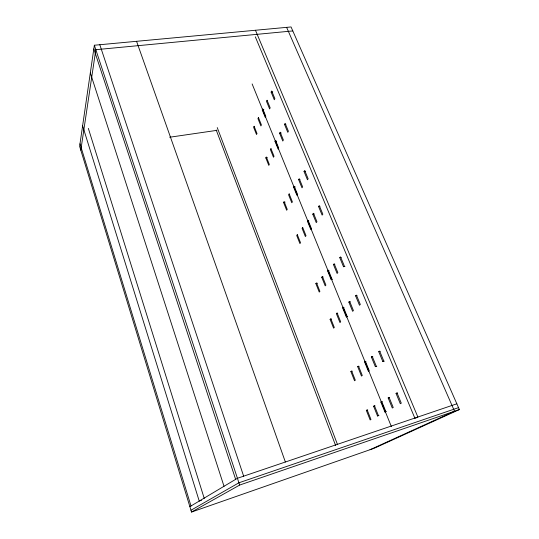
<?xml version="1.0" encoding="UTF-8"?>
<svg xmlns="http://www.w3.org/2000/svg" width="539" height="539" viewBox="0 0 539 539"><rect width="100%" height="100%" fill="white"/><g stroke="black" fill="none" stroke-linecap="round" stroke-linejoin="round"><path stroke-width="0.81" d="M94.352 45.236L79.624 146.312L191.527 512.05L374.16 448.273L459.376 409.559L291.053 26.95L94.352 45.236L239.666 485.053L191.527 512.05M80.81 150.172L95.827 49.696L292.805 30.925M262.244 109.949L262.769 108.898L265.808 116.363L265.269 117.408L262.244 109.949L263.854 109.727M271.13 92.115L271.696 90.983L274.877 98.644L274.304 99.769L271.13 92.115L272.788 91.9M265.815 157.893L266.333 156.95L269.325 164.456L268.793 165.385L265.815 157.893L267.384 157.631M275.018 141.407L275.584 140.403L278.717 148.117L278.144 149.108L275.018 141.407L276.642 141.151M279.586 133.227L280.165 132.19L283.379 140.005L282.786 141.036L279.586 133.227L281.23 132.978M284.518 124.408L285.118 123.323L288.405 131.246L287.792 132.318L284.518 124.408L285.906 124.199M283.541 202.421L284.114 201.552L287.24 209.401L286.66 210.257L283.541 202.421L285.131 202.112M293.62 187.201L294.233 186.272L297.521 194.35L296.895 195.266L293.62 187.201L295.264 186.898M298.626 179.642L299.26 178.678L302.628 186.878L301.981 187.821L298.626 179.642L300.014 179.393M304.03 171.483L304.697 170.479L308.146 178.793L307.473 179.783L304.03 171.483L305.445 171.234M307.446 221.246L308.099 220.37L311.502 228.731L310.835 229.587L307.446 221.246L308.827 220.963M312.788 214.172L313.469 213.269L316.952 221.745L316.258 222.634L312.788 214.172L314.19 213.889M318.556 206.525L319.263 205.588L322.841 214.199L322.12 215.122L318.556 206.525L319.984 206.242M315.861 283.602L316.528 282.881L319.91 291.37L319.236 292.077L315.861 283.602L317.484 283.204M321.736 277.235L322.43 276.487L325.906 285.118L325.199 285.852L321.736 277.235L323.11 276.905M327.604 270.881L328.325 270.106L331.889 278.872L331.162 279.633L327.604 270.881L329.006 270.551M333.452 264.555L334.2 263.746L337.852 272.653L337.097 273.441L333.452 264.555L334.874 264.225M339.779 257.703L340.554 256.867L344.306 265.916L343.518 266.738L339.779 257.703L341.221 257.373M330.104 319.378L330.811 318.724L334.315 327.51L333.594 328.143L330.104 319.378L331.472 319.014M336.363 313.61L337.097 312.93L340.695 321.864L339.947 322.524L336.363 313.61L337.751 313.24M342.615 307.843L343.383 307.136L347.076 316.218L346.294 316.905L342.615 307.843L344.023 307.473M348.848 302.096L349.643 301.362L353.436 310.592L352.627 311.306L348.848 302.096L350.283 301.725M355.599 295.871L356.427 295.109L360.321 304.495L359.486 305.242L355.599 295.871L357.054 295.5M350.876 371.553L351.65 371L355.322 380.224L354.541 380.756L350.876 371.553L352.257 371.142M357.707 366.695L358.516 366.116L362.289 375.508L361.474 376.06L357.707 366.695L359.115 366.277M364.539 361.831L365.381 361.231L369.262 370.785L368.413 371.358L364.539 361.831L365.968 361.406M371.358 356.98L372.233 356.36L376.222 366.075L375.339 366.668L371.358 356.98L372.813 356.548M378.749 351.718L379.658 351.071L383.761 360.962L382.845 361.588L378.749 351.718L380.224 351.287M189.876 506.64L237.429 478.282L456.843 403.805M190.974 510.244L238.918 482.789L458.527 407.639M366.345 410.408L367.167 409.936L370.973 419.49L370.138 419.935L366.345 410.408L367.739 409.957M373.615 406.251L374.477 405.766L378.391 415.495L377.522 415.96L373.615 406.251L375.036 405.793M380.898 402.094L381.787 401.589L385.816 411.493L384.913 411.985L380.898 402.094L382.333 401.629M388.168 397.944L389.097 397.418L393.234 407.504L392.291 408.01L388.168 397.944L389.63 397.479M396.05 393.443L397.014 392.891L401.286 403.165L400.302 403.698L396.05 393.443L397.533 392.971M415.697 418.082L417.873 417.031L255.459 30.258M370.03 449.715L454.532 411.223L286.62 27.361M201.492 500.286L199.228 501.061L82.615 125.776M239.666 485.053L459.376 409.559M384.913 411.985L386.355 411.506M377.522 415.96L378.944 415.495M375.339 366.668L376.788 366.237M382.845 361.588L384.32 361.15M346.294 316.905L347.709 316.528M331.162 279.633L332.563 279.296M343.518 266.738L344.967 266.401M169.657 137.229L216.988 130.337M255.311 36.814L414.969 418.432M252.131 83.936L391.402 426.639M217.244 127.581L337.529 444.614M216.22 130.014L335.622 445.537M136.562 41.308L285.367 462.004M99.809 44.724L243.648 476.166M93.82 48.901L235.637 479.346M90.323 72.92L224.015 486.279M88.335 128.363L204.254 498.44M79.994 143.805L191.008 505.966M254.112 126.281L253.62 127.265L256.51 134.528L257.009 133.551L254.112 126.281M258.45 117.569L257.938 118.587L260.903 125.951L261.415 124.94L258.45 117.569M267.061 100.281L266.515 101.372L269.615 108.925L270.167 107.84L267.061 100.281M270.969 148.663L270.423 149.633L273.482 157.233L274.028 156.27L270.969 148.663M289.18 193.905L288.587 194.801L291.781 202.752L292.387 201.869L289.18 193.905M297.306 234.667L296.699 235.476L299.92 243.567L300.54 242.772L297.306 234.667M302.709 227.512L302.076 228.347L305.384 236.567L306.024 235.745L302.709 227.512"/></g></svg>
